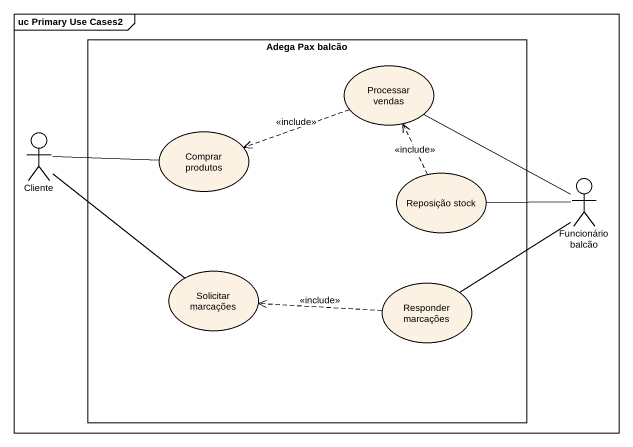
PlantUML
@startuml
mainframe uc Primary Use Cases2
rectangle "Adega Pax balcão" as Adega_Pax_balcão {
  usecase "Processar vendas" as Processar_vendas
  usecase "Comprar produtos" as Comprar_produtos
  usecase "Reposição stock" as Reposição_stock
  usecase "Solicitar marcações" as Solicitar_marcações
  usecase "Responder marcações" as Responder_marcações
}
actor Cliente
actor "Funcionário balcão" as Funcionário_balcão
Processar_vendas .left.> Comprar_produtos : <<include>>
Cliente -right- Comprar_produtos
Cliente -- Solicitar_marcações
Reposição_stock .up.> Processar_vendas : <<include>>
Funcionário_balcão -up- Processar_vendas
Funcionário_balcão -left- Reposição_stock
Funcionário_balcão -- Responder_marcações
Responder_marcações .left.> Solicitar_marcações : <<include>>
@enduml
